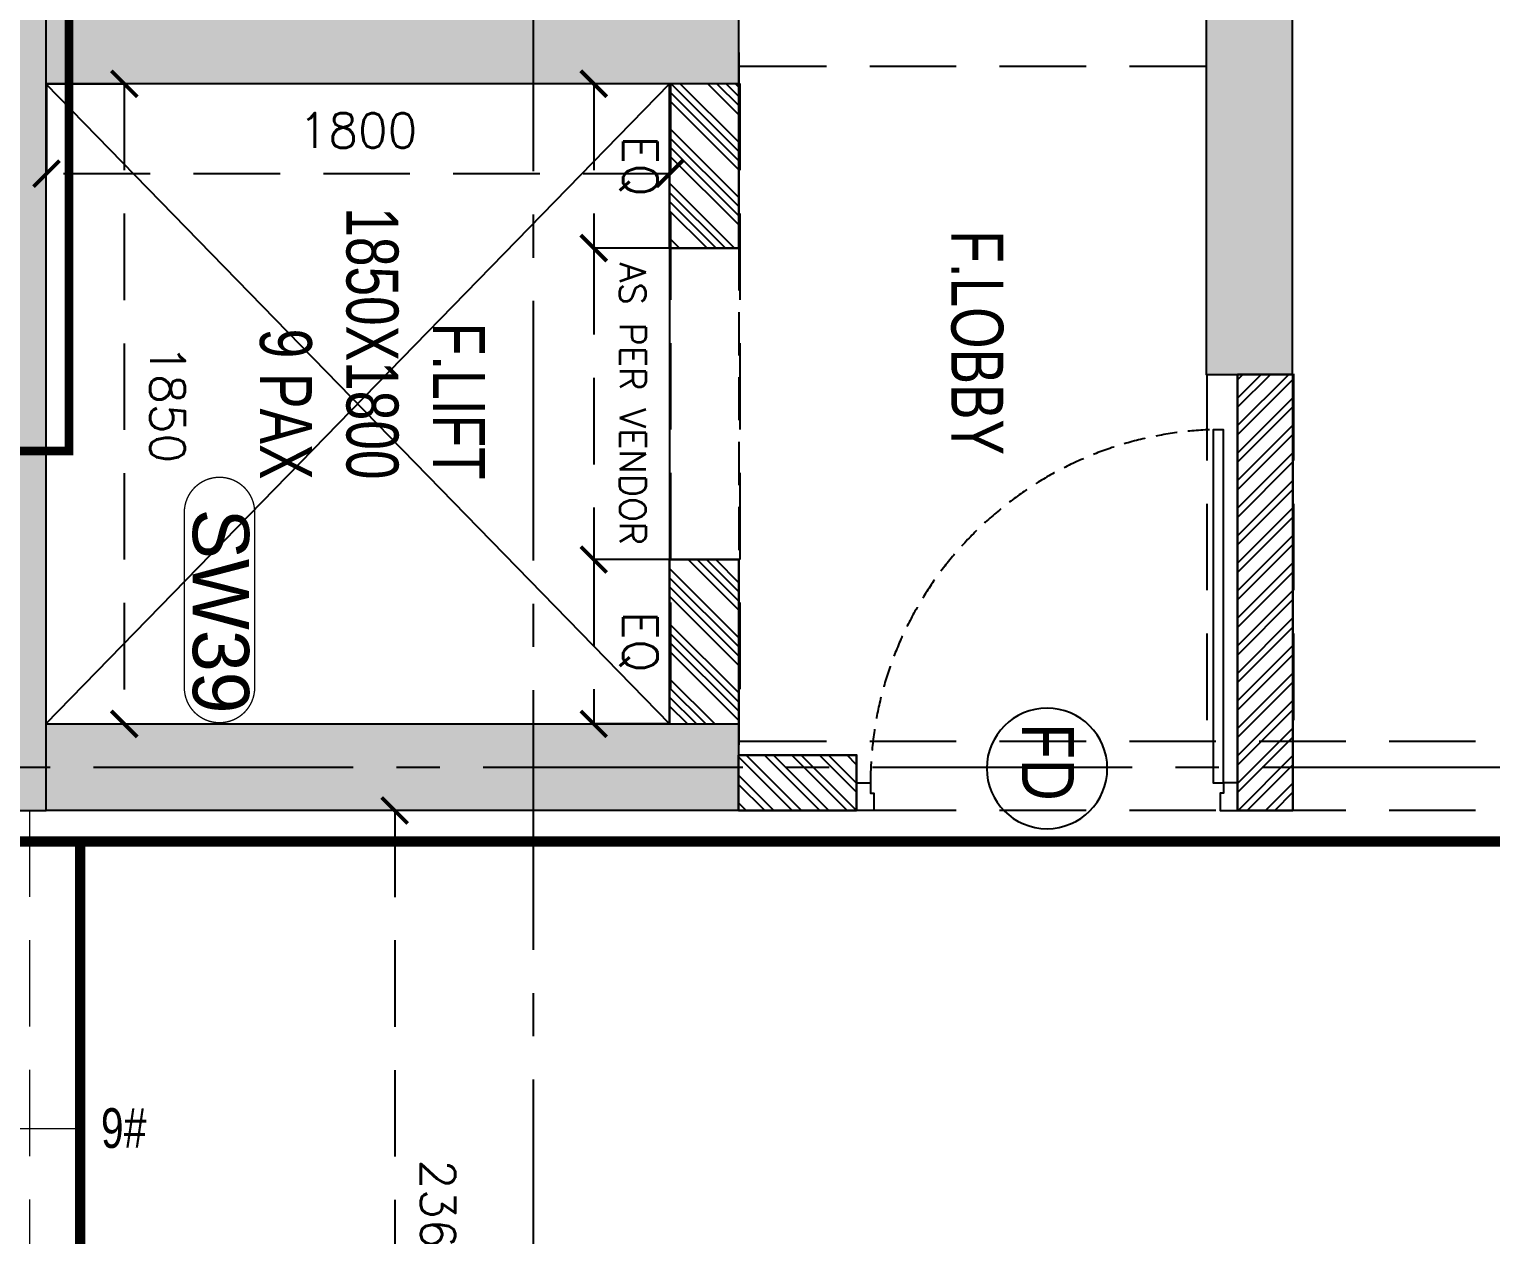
# Model space of a CAD drawing. Header units: millimetres. Extents: x -414464 to 1686, y -90036 to 108605.
# Drawn here: x -112215 to -107994, y -66091 to -62607 of the extents above; entities that cross this region are included whole.
import ezdxf
from ezdxf.enums import TextEntityAlignment as Align

# ---------------------------------------------------------------- set-up
doc = ezdxf.new("R2010")
doc.units = ezdxf.units.MM
doc.header["$LTSCALE"] = 1000
doc.header["$MEASUREMENT"] = 0
for name, pattern in [('$1$AUDIT_D_120904163729-0', [0]), ('$36$HIDDEN', [0.375, 0.25, -0.125]), ('AUDIT_D_120904163729-0', [0]), ('T8 - TYPICAL FLOOR CORE$1$( Hidden )', [0.375, 0.25, -0.125]), ('T8 - TYPICAL FLOOR CORE$1$HIDDEN', [0.375, 0.25, -0.125]), ('T8 - TYPICAL FLOOR CORE$1$T10-TYPICAL FLOOR CORE$0$HIDDEN', [0.375, 0.25, -0.125]), ('T8(T9 IS SIMILAR) - DIMENSION & TEXTING$1$( Hidden )', [0.375, 0.25, -0.125]), ('T8(T9 IS SIMILAR) - DIMENSION & TEXTING$1$AUDIT_D_120904163729-0', [0]), ('T8(T9 IS SIMILAR) - DIMENSION & TEXTING$1$T8_REFUGE COLUMNS$0$HIDDEN', [0.375, 0.25, -0.125]), ('T8(T9 IS SIMILAR)$1$$0$HIDDEN', [0.375, 0.25, -0.125]), ('T8(T9 IS SIMILAR)$1$HIDDEN', [0.375, 0.25, -0.125]), ('T8_REFUGE COLUMNS$1$CENTER2', [1.125, 0.75, -0.125, 0.125, -0.125])]:
    doc.linetypes.add(name, pattern=pattern)
doc.layers.get('0').update_dxf_attribs({"linetype": 'AUDIT_D_120904163729-0'})
for name, color, linetype in [('$0$A-HATCH -160', 251, '$1$AUDIT_D_120904163729-0'), ('$21$A-DIMENSIONS', 2, '$36$HIDDEN'), ('a-rcc', 3, 'Continuous'), ('T8 - TYPICAL FLOOR CORE$1$a-beam 2', 50, 'Continuous'), ('T8 - TYPICAL FLOOR CORE$1$A-DIMENSIONS', 2, 'T8 - TYPICAL FLOOR CORE$1$HIDDEN'), ('T8 - TYPICAL FLOOR CORE$1$A-DOOR-FULL', 2, 'Continuous'), ('T8 - TYPICAL FLOOR CORE$1$a-window-no', 125, 'Continuous'), ('T8 - TYPICAL FLOOR CORE$1$CUT-OUT', 49, 'Continuous'), ('T8 - TYPICAL FLOOR CORE$1$T10-TYPICAL FLOOR CORE$0$A-SLAB SUNK-AC LEDGES', 251, 'T8 - TYPICAL FLOOR CORE$1$T10-TYPICAL FLOOR CORE$0$HIDDEN'), ('T8(T9 IS SIMILAR) - DIMENSION & TEXTING$1$A-FIRE FIGHTING', 7, 'T8(T9 IS SIMILAR) - DIMENSION & TEXTING$1$AUDIT_D_120904163729-0'), ('T8(T9 IS SIMILAR)$1$$6$a-beam 2', 50, 'Continuous'), ('T8(T9 IS SIMILAR)$1$S-BEAM', 20, 'T8(T9 IS SIMILAR)$1$$0$HIDDEN'), ('T8_REFUGE COLUMNS$1$A-CENTERLINE', 193, 'T8_REFUGE COLUMNS$1$CENTER2'), ('T8_REFUGE COLUMNS$1$A-RCC COLS', 3, 'Continuous'), ('T8_TYPICAL COLUMNS$1$A-RCC COLS', 3, 'Continuous')]:
    doc.layers.add(name, color=color, linetype=linetype)
for name, color, linetype, lineweight in [('T8 - TYPICAL FLOOR CORE$0$a-Text', 4, 'Continuous', 0), ('T8 - TYPICAL FLOOR CORE$1$A-WALL- 160', 6, 'Continuous', 30), ('T8 - TYPICAL FLOOR CORE$1$D&W', 8, 'Continuous', 25), ('T8(T9 IS SIMILAR) - DIMENSION & TEXTING$1$R0-18-10-2014-T1-1st Podium Floor Plan$0$Text', 2, 'Continuous', 0), ('T8(T9 IS SIMILAR) - DIMENSION & TEXTING$1$U-IPD-WS-FIRE', 1, 'Continuous', 40), ('T8(T9 IS SIMILAR)$1$D&W', 8, 'Continuous', 25), ('T8(T9 IS SIMILAR)$1$SCPL BEAM', 191, 'T8(T9 IS SIMILAR)$1$$0$HIDDEN', 13), ('T8_REFUGE COLUMNS$1$A-COLUMN NO size reduce', 81, 'Continuous', 25)]:
    doc.layers.add(name, color=color, linetype=linetype, lineweight=lineweight)
doc.layers.add('T8_REFUGE COLUMNS$1$COL-HATCH', color=7, linetype='Continuous', lineweight=25, true_color=0xa3a3a3)
doc.styles.add('T8 - TYPICAL FLOOR CORE$0$ARIAL ARROW', font='swisscl.ttf')
doc.styles.add('T8 - TYPICAL FLOOR CORE$1$LODHA STANDERD', font='sanss___.ttf')
doc.styles.add('T8 - TYPICAL FLOOR CORE$1$Romans 1', font='romans.shx', dxfattribs={"height": 100})
doc.styles.add('T8(T9 IS SIMILAR) - DIMENSION & TEXTING$1$ARIAL ARROW', font='swisscl.ttf')
doc.styles.add('T8(T9 IS SIMILAR) - DIMENSION & TEXTING$1$Tahoma', font='tahoma.ttf')
doc.styles.add('T8_REFUGE COLUMNS$1$STANDARD', font='GOTHIC.TTF')
doc.dimstyles.new('T8 - TYPICAL FLOOR CORE$1$ALPINE S', dxfattribs={"dimscale": 0, "dimtxt": 100, "dimasz": 75, "dimexe": 0, "dimexo": 0, "dimgap": 75, "dimtad": 1, "dimdec": 0, "dimzin": 0, "dimdsep": 46, "dimtxsty": 'T8 - TYPICAL FLOOR CORE$1$Romans 1', "dimblk": 'T8 - TYPICAL FLOOR CORE$1$_ArchTick', "dimcen": 0.09, "dimclrd": 256, "dimclre": 256, "dimclrt": 7, "dimadec": 0, "dimazin": 0, "dimtfac": 1, "dimtdec": 0, "dimtofl": 0, "dimtmove": 1, "dimatfit": 0, "dimldrblk": 'T8 - TYPICAL FLOOR CORE$1$_Open90', "dimfxl": 1, "dimtolj": 1, "dimtzin": 0, "dimarcsym": 0})
doc.dimstyles.new('T8(T9 IS SIMILAR) - DIMENSION & TEXTING$1$SAMATA STD', dxfattribs={"dimtxt": 100, "dimasz": 50, "dimexe": 50, "dimexo": 50, "dimgap": 10, "dimtad": 0, "dimdec": 0, "dimrnd": 5, "dimzin": 0, "dimdsep": 46, "dimtxsty": 'T8(T9 IS SIMILAR) - DIMENSION & TEXTING$1$Tahoma', "dimblk": 'T8(T9 IS SIMILAR) - DIMENSION & TEXTING$1$_Origin2', "dimcen": -50, "dimdle": 50, "dimclrd": 7, "dimclre": 7, "dimclrt": 7, "dimadec": 0, "dimazin": 0, "dimtfac": 1, "dimtdec": 0, "dimtmove": 1, "dimatfit": 3, "dimfxl": 150, "dimtfill": 1, "dimtolj": 1, "dimtzin": 0, "dimlwd": -1, "dimlwe": -1, "dimarcsym": 0})

# ---------------------------------------------------------------- blocks, each defined once
blk = doc.blocks.new('T8_REFUGE COLUMNS')
at = {"layer": 'T8_REFUGE COLUMNS$1$COL-HATCH', "linetype": 'ByBlock'}
h = blk.add_hatch(color=256, dxfattribs=at)
h.dxf.hatch_style = 1
h.paths.add_polyline_path([(1196932.1, -5715624.9), (1203832.1, -5715624.9), (1203832.1, -5715374.9), (1196932.1, -5715374.9)])
h = blk.add_hatch(color=256, dxfattribs=at)
h.dxf.hatch_style = 1
h.paths.add_polyline_path([(1202742.1, -5716974.9), (1202992.1, -5716974.9), (1202992.1, -5718974.9), (1202742.1, -5718974.9)])
h = blk.add_hatch(color=256, dxfattribs=at)
h.dxf.hatch_style = 1
h.paths.add_polyline_path([(1204842.1, -5716974.9), (1205092.1, -5716974.9), (1205092.1, -5718974.9), (1204842.1, -5718974.9)])
h = blk.add_hatch(color=256, dxfattribs=at)
h.dxf.hatch_style = 1
h.paths.add_polyline_path([(1198907.1, -5719224.9), (1205092.1, -5719224.9), (1205092.1, -5718974.9), (1198907.1, -5718974.9)])
at = {"layer": 'T8_REFUGE COLUMNS$1$A-CENTERLINE'}
for p, q in [((1204967.1, -5719963), (1204967.1, -5698299.6)), ((1223494.9, -5717567.4), (1182495.9, -5717567.4))]:
    blk.add_line(p, q, dxfattribs=at)
at = {"layer": 'T8_REFUGE COLUMNS$1$A-COLUMN NO size reduce', "linetype": 'ByBlock', "const_width": 3.9}
blk.add_lwpolyline([(1204231, -5718575.7, -1), (1204231, -5718372.5), (1204737.1, -5718372.5, -1), (1204737.1, -5718575.7)], format="xyb", close=True, dxfattribs=at)
at = {"layer": 'T8_REFUGE COLUMNS$1$A-RCC COLS', "linetype": 'ByBlock'}
for points in [[(1196932.1, -5715624.9), (1203832.1, -5715624.9), (1203832.1, -5715374.9), (1196932.1, -5715374.9)], [(1202742.1, -5716974.9), (1202992.1, -5716974.9), (1202992.1, -5718974.9), (1202742.1, -5718974.9)], [(1204842.1, -5716974.9), (1205092.1, -5716974.9), (1205092.1, -5718974.9), (1204842.1, -5718974.9)], [(1198907.1, -5719224.9), (1205092.1, -5719224.9), (1205092.1, -5718974.9), (1198907.1, -5718974.9)]]:
    blk.add_lwpolyline(points, close=True, dxfattribs=at)
at = {"layer": 'T8_REFUGE COLUMNS$1$A-COLUMN NO size reduce', "linetype": 'ByBlock', "insert": (1204220.3, -5718388.7), "char_height": 162.5, "attachment_point": 1, "style": 'T8_REFUGE COLUMNS$1$STANDARD'}
blk.add_mtext_dynamic_manual_height_columns('SW39', width=444.685, gutter_width=500, heights=[0], dxfattribs=at)
blk = doc.blocks.new('T8_TYPICAL COLUMNS')
at = {"layer": 'T8_TYPICAL COLUMNS$1$A-RCC COLS', "linetype": 'ByBlock'}
blk.add_blockref('T8_REFUGE COLUMNS', (0, 0), dxfattribs=at)
blk = doc.blocks.new('*U4599')
for points in [[(0, 0), (0, 1020), (-30, 1020), (-30, 0)], [(40, 0), (0, 0), (0, -30), (-10, -30), (-10, -80), (40, -80)], [(-1060, 0), (-1020, 0), (-1020, -30), (-1010, -30), (-1010, -80), (-1060, -80)]]:
    blk.add_lwpolyline(points, close=True)
at = {"color": 0, "linetype": 'ByBlock', "ltscale": 0.25}
blk.add_arc((1.5, -0.6), 1021.5, 92.373, 179.9653, dxfattribs=at)
blk = doc.blocks.new('T8 - TYPICAL FLOOR CORE$1$WINDOW TAG')
at = {"layer": 'T8 - TYPICAL FLOOR CORE$1$a-window-no'}
blk.add_circle((0, 0), 174.1, dxfattribs=at)
at = {"layer": 'T8 - TYPICAL FLOOR CORE$1$a-window-no', "style": 'T8 - TYPICAL FLOOR CORE$1$LODHA STANDERD'}
blk.add_attdef('WINDOW', text='', height=150, dxfattribs=at).set_placement((11.3, 2.8), align=Align.MIDDLE_CENTER)
blk = doc.blocks.new('T8 - TYPICAL FLOOR CORE$1$_ArchTick')
at = {"color": 0, "linetype": 'ByBlock', "const_width": 0.15}
blk.add_lwpolyline([(-0.5, -0.5), (0.5, 0.5)], dxfattribs=at)
blk = doc.blocks.new('*D4662')
at = {"layer": 'T8 - TYPICAL FLOOR CORE$1$A-DIMENSIONS', "linetype": 'T8 - TYPICAL FLOOR CORE$1$HIDDEN', "lineweight": -2, "transparency": 16777216}
for p, q in [((1202992.4, -5718974), (1202992.4, -5718749.2)), ((1204842.2, -5718975.6), (1204842.2, -5718749.2))]:
    blk.add_line(p, q, dxfattribs=at)
at = {"layer": 'T8 - TYPICAL FLOOR CORE$1$A-DIMENSIONS', "lineweight": -2, "transparency": 16777216}
blk.add_line((1202992.4, -5718749.2), (1204842.2, -5718749.2), dxfattribs=at)
at = {"layer": 'T8 - TYPICAL FLOOR CORE$1$A-DIMENSIONS', "linetype": 'ByBlock', "lineweight": -2, "transparency": 16777216, "xscale": 75, "yscale": 75, "zscale": 75, "rotation": 180}
blk.add_blockref('T8 - TYPICAL FLOOR CORE$1$_ArchTick', (1202992.4, -5718749.2), dxfattribs=at)
at = {"layer": 'T8 - TYPICAL FLOOR CORE$1$A-DIMENSIONS', "linetype": 'ByBlock', "lineweight": -2, "transparency": 16777216, "xscale": 75, "yscale": 75, "zscale": 75}
blk.add_blockref('T8 - TYPICAL FLOOR CORE$1$_ArchTick', (1204842.2, -5718749.2), dxfattribs=at)
at = {"layer": 'T8 - TYPICAL FLOOR CORE$1$A-DIMENSIONS', "color": 7, "linetype": 'ByBlock', "transparency": 16777216, "insert": (1203917.3, -5718624.2), "char_height": 100, "attachment_point": 5, "style": 'T8 - TYPICAL FLOOR CORE$1$Romans 1'}
blk.add_mtext('\\A1;1850', dxfattribs=at)
blk = doc.blocks.new('T8 - TYPICAL FLOOR CORE$1$_Open90')
at = {"color": 0, "linetype": 'ByBlock', "lineweight": -2}
for p, q in [((0, 0), (-1, 0)), ((-0.5, 0.5), (0, 0)), ((0, 0), (-0.5, -0.5))]:
    blk.add_line(p, q, dxfattribs=at)
blk = doc.blocks.new('*D4663')
at = {"layer": 'T8 - TYPICAL FLOOR CORE$1$A-DIMENSIONS', "linetype": 'T8 - TYPICAL FLOOR CORE$1$HIDDEN', "lineweight": -2, "transparency": 16777216}
for p, q in [((1202992.4, -5717174.2), (1203252.1, -5717174.2)), ((1202993.8, -5718974), (1203252.1, -5718974))]:
    blk.add_line(p, q, dxfattribs=at)
at = {"layer": 'T8 - TYPICAL FLOOR CORE$1$A-DIMENSIONS', "lineweight": -2, "transparency": 16777216}
blk.add_line((1203252.1, -5717174.2), (1203252.1, -5718974), dxfattribs=at)
at = {"layer": 'T8 - TYPICAL FLOOR CORE$1$A-DIMENSIONS', "linetype": 'ByBlock', "lineweight": -2, "transparency": 16777216, "xscale": 75, "yscale": 75, "zscale": 75}
for p, rotation in [((1203252.1, -5717174.2), 90), ((1203252.1, -5718974), 270)]:
    blk.add_blockref('T8 - TYPICAL FLOOR CORE$1$_ArchTick', p, dxfattribs=dict(at, rotation=rotation))
at = {"layer": 'T8 - TYPICAL FLOOR CORE$1$A-DIMENSIONS', "color": 7, "linetype": 'ByBlock', "transparency": 16777216, "insert": (1203127.1, -5718074.1), "char_height": 100, "attachment_point": 5, "rotation": 90, "style": 'T8 - TYPICAL FLOOR CORE$1$Romans 1'}
blk.add_mtext('\\A1;1800', dxfattribs=at)
blk = doc.blocks.new('*D4669')
at = {"layer": 'T8 - TYPICAL FLOOR CORE$1$A-DIMENSIONS', "linetype": 'T8 - TYPICAL FLOOR CORE$1$HIDDEN', "lineweight": -2, "transparency": 16777216}
for p, q in [((1205092.4, -5717855.7), (1205092.4, -5717968.1)), ((1207452.3, -5718258.1), (1207452.3, -5717968.1))]:
    blk.add_line(p, q, dxfattribs=at)
at = {"layer": 'T8 - TYPICAL FLOOR CORE$1$A-DIMENSIONS', "lineweight": -2, "transparency": 16777216}
blk.add_line((1205092.4, -5717968.1), (1207452.3, -5717968.1), dxfattribs=at)
at = {"layer": 'T8 - TYPICAL FLOOR CORE$1$A-DIMENSIONS', "linetype": 'ByBlock', "lineweight": -2, "transparency": 16777216, "xscale": 75, "yscale": 75, "zscale": 75, "rotation": 180}
blk.add_blockref('T8 - TYPICAL FLOOR CORE$1$_ArchTick', (1205092.4, -5717968.1), dxfattribs=at)
at = {"layer": 'T8 - TYPICAL FLOOR CORE$1$A-DIMENSIONS', "linetype": 'ByBlock', "lineweight": -2, "transparency": 16777216, "xscale": 75, "yscale": 75, "zscale": 75}
blk.add_blockref('T8 - TYPICAL FLOOR CORE$1$_ArchTick', (1207452.3, -5717968.1), dxfattribs=at)
at = {"layer": 'T8 - TYPICAL FLOOR CORE$1$A-DIMENSIONS', "color": 7, "linetype": 'ByBlock', "transparency": 16777216, "insert": (1206272.3, -5717843.1), "char_height": 100, "attachment_point": 5, "style": 'T8 - TYPICAL FLOOR CORE$1$Romans 1'}
blk.add_mtext('\\A1;2360', dxfattribs=at)
blk = doc.blocks.new('*D4632')
at = {"layer": 'T8 - TYPICAL FLOOR CORE$1$A-DIMENSIONS', "linetype": 'T8 - TYPICAL FLOOR CORE$1$HIDDEN', "lineweight": -2, "transparency": 16777216}
for p, q in [((1203467.2, -5717024), (1203467.2, -5717393.2)), ((1204367.2, -5717024), (1204367.2, -5717393.2))]:
    blk.add_line(p, q, dxfattribs=at)
at = {"layer": 'T8 - TYPICAL FLOOR CORE$1$A-DIMENSIONS', "lineweight": -2, "transparency": 16777216}
blk.add_line((1203467.2, -5717393.2), (1204367.2, -5717393.2), dxfattribs=at)
at = {"layer": 'T8 - TYPICAL FLOOR CORE$1$A-DIMENSIONS', "linetype": 'ByBlock', "lineweight": -2, "transparency": 16777216, "xscale": 75, "yscale": 75, "zscale": 75, "rotation": 180}
blk.add_blockref('T8 - TYPICAL FLOOR CORE$1$_ArchTick', (1203467.2, -5717393.2), dxfattribs=at)
at = {"layer": 'T8 - TYPICAL FLOOR CORE$1$A-DIMENSIONS', "linetype": 'ByBlock', "lineweight": -2, "transparency": 16777216, "xscale": 75, "yscale": 75, "zscale": 75}
blk.add_blockref('T8 - TYPICAL FLOOR CORE$1$_ArchTick', (1204367.2, -5717393.2), dxfattribs=at)
at = {"layer": 'T8 - TYPICAL FLOOR CORE$1$A-DIMENSIONS', "color": 7, "linetype": 'ByBlock', "transparency": 16777216, "insert": (1203917.2, -5717280.7), "char_height": 100, "attachment_point": 5, "style": 'T8 - TYPICAL FLOOR CORE$1$Romans 1'}
blk.add_mtext('\\A1;{\\H0.75x;AS PER VENDOR}', dxfattribs=at)
blk = doc.blocks.new('*D4636')
at = {"layer": 'T8 - TYPICAL FLOOR CORE$1$A-DIMENSIONS', "linetype": 'T8 - TYPICAL FLOOR CORE$1$HIDDEN', "lineweight": -2, "transparency": 16777216}
for p, q in [((1204367.2, -5717174), (1204367.2, -5717393.2)), ((1204842.1, -5717174), (1204842.1, -5717393.2))]:
    blk.add_line(p, q, dxfattribs=at)
at = {"layer": 'T8 - TYPICAL FLOOR CORE$1$A-DIMENSIONS', "lineweight": -2, "transparency": 16777216}
blk.add_line((1204367.2, -5717393.2), (1204842.1, -5717393.2), dxfattribs=at)
at = {"layer": 'T8 - TYPICAL FLOOR CORE$1$A-DIMENSIONS', "linetype": 'ByBlock', "lineweight": -2, "transparency": 16777216, "xscale": 75, "yscale": 75, "zscale": 75, "rotation": 180}
blk.add_blockref('T8 - TYPICAL FLOOR CORE$1$_ArchTick', (1204367.2, -5717393.2), dxfattribs=at)
at = {"layer": 'T8 - TYPICAL FLOOR CORE$1$A-DIMENSIONS', "linetype": 'ByBlock', "lineweight": -2, "transparency": 16777216, "xscale": 75, "yscale": 75, "zscale": 75}
blk.add_blockref('T8 - TYPICAL FLOOR CORE$1$_ArchTick', (1204842.1, -5717393.2), dxfattribs=at)
at = {"layer": 'T8 - TYPICAL FLOOR CORE$1$A-DIMENSIONS', "color": 7, "linetype": 'ByBlock', "transparency": 16777216, "insert": (1204604.7, -5717263.4), "char_height": 100, "attachment_point": 5, "style": 'T8 - TYPICAL FLOOR CORE$1$Romans 1'}
blk.add_mtext('\\A1;EQ', dxfattribs=at)
blk = doc.blocks.new('*D4642')
at = {"layer": 'T8 - TYPICAL FLOOR CORE$1$A-DIMENSIONS', "linetype": 'T8 - TYPICAL FLOOR CORE$1$HIDDEN', "lineweight": -2, "transparency": 16777216}
for p, q in [((1202992.4, -5717174.2), (1202992.4, -5717393.2)), ((1203467.2, -5717174.1), (1203467.2, -5717393.2))]:
    blk.add_line(p, q, dxfattribs=at)
at = {"layer": 'T8 - TYPICAL FLOOR CORE$1$A-DIMENSIONS', "lineweight": -2, "transparency": 16777216}
blk.add_line((1202992.4, -5717393.2), (1203467.2, -5717393.2), dxfattribs=at)
at = {"layer": 'T8 - TYPICAL FLOOR CORE$1$A-DIMENSIONS', "linetype": 'ByBlock', "lineweight": -2, "transparency": 16777216, "xscale": 75, "yscale": 75, "zscale": 75, "rotation": 180}
blk.add_blockref('T8 - TYPICAL FLOOR CORE$1$_ArchTick', (1202992.4, -5717393.2), dxfattribs=at)
at = {"layer": 'T8 - TYPICAL FLOOR CORE$1$A-DIMENSIONS', "linetype": 'ByBlock', "lineweight": -2, "transparency": 16777216, "xscale": 75, "yscale": 75, "zscale": 75}
blk.add_blockref('T8 - TYPICAL FLOOR CORE$1$_ArchTick', (1203467.2, -5717393.2), dxfattribs=at)
at = {"layer": 'T8 - TYPICAL FLOOR CORE$1$A-DIMENSIONS', "color": 7, "linetype": 'ByBlock', "transparency": 16777216, "insert": (1203229.8, -5717263.4), "char_height": 100, "attachment_point": 5, "style": 'T8 - TYPICAL FLOOR CORE$1$Romans 1'}
blk.add_mtext('\\A1;EQ', dxfattribs=at)
blk = doc.blocks.new('T8(T9 IS SIMILAR) - DIMENSION & TEXTING$1$A$C7A147FD6')
at = {"layer": 'T8(T9 IS SIMILAR) - DIMENSION & TEXTING$1$U-IPD-WS-FIRE', "color": 92, "linetype": 'T8(T9 IS SIMILAR) - DIMENSION & TEXTING$1$( Hidden )', "ltscale": 2, "true_color": 0x00d200, "const_width": 30, "elevation": -0.6}
blk.add_lwpolyline([(-2270, 1112.5), (-2270, -5317.1), (-2707.8, -5317.1), (-2707.8, -6277.1), (-6234.7, -6277.1), (-6230.8, -9339.3), (-8033.7, -9339.3), (-8033.7, -11094.6), (-7863, -11096.2)], dxfattribs=at)
at = {"layer": 'T8(T9 IS SIMILAR) - DIMENSION & TEXTING$1$U-IPD-WS-FIRE', "color": 223, "linetype": 'T8(T9 IS SIMILAR) - DIMENSION & TEXTING$1$( Hidden )', "ltscale": 2, "true_color": 0xbd59b9, "const_width": 30, "elevation": -0.6}
blk.add_lwpolyline([(-2270, -3502.5), (-90.5, -3502.5), (-90.4, -5317.1), (347.4, -5317), (347.5, -6277.1), (3874.3, -6276.8), (3870.6, -9339), (5673.5, -9338.8), (5673.6, -11094.1), (5502.9, -11095.8)], dxfattribs=at)
blk = doc.blocks.new('T8(T9 IS SIMILAR) - DIMENSION & TEXTING$1$_Origin2')
at = {"color": 0, "linetype": 'ByBlock', "lineweight": -2}
blk.add_line((-0.5, 0), (-1, 0), dxfattribs=at)
for radius in [0.5, 0.25]:
    blk.add_circle((0, 0), radius, dxfattribs=at)
blk = doc.blocks.new('T8 - TYPICAL FLOOR CORE')
at = {"layer": 'T8 - TYPICAL FLOOR CORE$1$T10-TYPICAL FLOOR CORE$0$A-SLAB SUNK-AC LEDGES', "linetype": 'ByBlock'}
h = blk.add_hatch(dxfattribs=at)
h.set_pattern_fill('ANSI34', color=256, scale=150)
h.paths.add_polyline_path([(1207452.3, -5713624), (1207652.3, -5713624), (1207652.3, -5713122.9), (1207452.3, -5713122.9)])
h.paths.add_polyline_path([(1207452.3, -5712222.9), (1207652.3, -5712222.9), (1207652.3, -5711724), (1207452.3, -5711724)])
h.paths.add_polyline_path([(1200292.4, -5712999.6), (1200917.4, -5712999.6), (1200917.4, -5712799.6), (1200292.4, -5712799.6)])
h.paths.add_polyline_path([(1201817.4, -5712999.6), (1203317.4, -5712999.6), (1203317.4, -5712799.6), (1201817.4, -5712799.6)])
h.paths.add_polyline_path([(1204217.4, -5712999.6), (1204842.3, -5712999.6), (1204842.3, -5712799.6), (1204217.4, -5712799.6)])
h.paths.add_polyline_path([(1204367.2, -5717174), (1204842.2, -5717174), (1204842.2, -5716974), (1204367.2, -5716974)])
h.paths.add_polyline_path([(1202992.1, -5717174), (1203467.2, -5717174), (1203467.2, -5716974), (1202992.1, -5716974)])
h = blk.add_hatch(dxfattribs=at)
h.set_pattern_fill('ANSI32', color=256, scale=150, angle=90)
h.set_pattern_definition([(135, (-4511541.844, -6920466.21), (-39.77475644, -39.77475644), []), (135, (-4511541.844, -6920439.695), (-39.77475644, -39.77475644), [])])
h.paths.add_polyline_path([(1205092.2, -5715374), (1203832.2, -5715374), (1203832.2, -5715534), (1205092.2, -5715534)])
h = blk.add_hatch(dxfattribs=at)
h.set_pattern_fill('ANSI32', color=256, scale=150)
h.paths.add_polyline_path([(1205092.2, -5716974.9), (1205092.2, -5716634), (1204932.2, -5716634), (1204932.2, -5716974.9)])
at = {"layer": 'T8 - TYPICAL FLOOR CORE$1$a-beam 2', "color": 8, "linetype": 'T8 - TYPICAL FLOOR CORE$1$( Hidden )', "ltscale": 0.5}
blk.add_line((1202902.2, -5716974), (1204932.2, -5716974), dxfattribs=at)
at = {"layer": 'T8 - TYPICAL FLOOR CORE$1$A-WALL- 160', "linetype": 'ByBlock'}
for p, q in [((1203467.2, -5716974, 0.7), (1202992.2, -5716974, 0.7)), ((1203467.2, -5717174), (1203467.2, -5716974, 0.7)), ((1204842.2, -5716974, 0.7), (1204367.2, -5716974, 0.7)), ((1204367.2, -5717174), (1204367.2, -5716974, 0.7)), ((1203467.2, -5717174), (1202992.2, -5717174)), ((1204842.2, -5717174), (1204367.2, -5717174))]:
    blk.add_line(p, q, dxfattribs=at)
for points in [[(1205092.2, -5715374), (1203832.2, -5715374), (1203832.2, -5715534), (1205092.2, -5715534)], [(1205092.2, -5716974.9), (1205092.2, -5716634), (1204932.2, -5716634), (1204932.2, -5716974.9)]]:
    blk.add_lwpolyline(points, close=True, dxfattribs=at)
at = {"layer": 'T8 - TYPICAL FLOOR CORE$1$CUT-OUT'}
for p, q in [((1202992.2, -5718975.6), (1204842.3, -5717174)), ((1204842.2, -5718975.6), (1202992.2, -5717174))]:
    blk.add_line(p, q, dxfattribs=at)
at = {"layer": 'T8 - TYPICAL FLOOR CORE$1$D&W', "linetype": 'ByBlock'}
blk.add_line((1203467.2, -5717174), (1204367.2, -5717174), dxfattribs=at)
at = {"layer": 'T8 - TYPICAL FLOOR CORE$1$A-DOOR-FULL', "linetype": 'T8 - TYPICAL FLOOR CORE$1$HIDDEN', "rotation": 90}
blk.add_blockref('*U4599', (1205012.2, -5715574), dxfattribs=at)
at = {"layer": 'T8 - TYPICAL FLOOR CORE$1$a-window-no'}
ref = blk.add_blockref('T8 - TYPICAL FLOOR CORE$1$WINDOW TAG', (1204970.8, -5716084.1), dxfattribs=dict(at, xscale=-1))
ref.add_attrib('WINDOW', 'FD', dxfattribs={"height": 150, "style": 'T8 - TYPICAL FLOOR CORE$1$LODHA STANDERD', "width": 0.8}).set_placement((1204952.4, -5716081.3), align=Align.MIDDLE_CENTER)
at = {"layer": 'T8 - TYPICAL FLOOR CORE$0$a-Text', "linetype": 'ByBlock', "char_height": 150, "attachment_point": 9, "style": 'T8 - TYPICAL FLOOR CORE$0$ARIAL ARROW'}
for s, insert, width in [('F.LOBBY', (1204065, -5716362.6), 821.633), ('F.LIFT\\P1850X1800\\P9 PAX', (1204135.8, -5718359.5), 438.696)]:
    blk.add_mtext(s, dxfattribs=dict(at, insert=insert, width=width))
at = {"layer": 'T8 - TYPICAL FLOOR CORE$1$A-DIMENSIONS', "linetype": 'ByBlock'}
dim = blk.add_linear_dim(base=(1204367.2, -5717393.2, 0.7), p1=(1203467.2, -5717024, 0.7), p2=(1204367.2, -5717024, 0.7), text='{\\H0.75x;AS PER VENDOR}', dimstyle='T8 - TYPICAL FLOOR CORE$1$ALPINE S', override={"dimscale": 1, "dimfxl": 5, "dimarcsym": 1}, dxfattribs=at)
dim.commit()
dim.dimension.update_dxf_attribs({"geometry": '*D4632', "text_midpoint": (1203917.2, -5717393.2, 0.7), "dimtype": 128})
dim = blk.add_linear_dim(base=(1203252.1, -5718974), p1=(1202992.4, -5717174.2), p2=(1202993.8, -5718974), angle=90, dimstyle='T8 - TYPICAL FLOOR CORE$1$ALPINE S', override={"dimscale": 1, "dimfxl": 5, "dimarcsym": 1}, dxfattribs=at)
dim.commit()
dim.dimension.update_dxf_attribs({"geometry": '*D4663', "text_midpoint": (1203127.1, -5718074.1)})
for base, p1, p2, picture, middle in [((1203467.2, -5717393.2), (1202992.4, -5717174.2), (1203467.2, -5717174.1, 0), '*D4642', (1203229.8, -5717263.4)), ((1204842.1, -5717393.2), (1204367.2, -5717174), (1204842.1, -5717174), '*D4636', (1204604.7, -5717263.4))]:
    dim = blk.add_linear_dim(base=base, p1=p1, p2=p2, text='EQ', dimstyle='T8 - TYPICAL FLOOR CORE$1$ALPINE S', override={"dimscale": 1, "dimfxl": 5, "dimarcsym": 1}, dxfattribs=at)
    dim.commit()
    dim.dimension.update_dxf_attribs({"geometry": picture, "text_midpoint": middle})
for base, p1, p2, picture, middle in [((1207452.3, -5717968.1), (1205092.4, -5717855.7), (1207452.3, -5718258.1), '*D4669', (1206272.3, -5717843.1)), ((1204842.2, -5718749.2), (1202992.4, -5718974), (1204842.2, -5718975.6), '*D4662', (1203917.3, -5718624.2))]:
    dim = blk.add_linear_dim(base=base, p1=p1, p2=p2, dimstyle='T8 - TYPICAL FLOOR CORE$1$ALPINE S', override={"dimscale": 1, "dimfxl": 5, "dimarcsym": 1}, dxfattribs=at)
    dim.commit()
    dim.dimension.update_dxf_attribs({"geometry": picture, "text_midpoint": middle})
blk = doc.blocks.new('T8(T9 IS SIMILAR) - DIMENSION & TEXTING')
at = {"color": 4, "linetype": 'T8(T9 IS SIMILAR) - DIMENSION & TEXTING$1$T8_REFUGE COLUMNS$0$HIDDEN', "ltscale": 5, "const_width": 25, "elevation": 0.1}
blk.add_lwpolyline([(1204053.5, -5721233.6), (1204053.5, -5718908.5), (1201614.3, -5718908.5), (1201614.3, -5714798.3)], dxfattribs=at)
at = {"layer": 'T8(T9 IS SIMILAR) - DIMENSION & TEXTING$1$A-FIRE FIGHTING', "linetype": 'ByBlock'}
blk.add_blockref('T8(T9 IS SIMILAR) - DIMENSION & TEXTING$1$A$C7A147FD6', (1207452.3, -5715374), dxfattribs=at)
at = {"layer": 'T8(T9 IS SIMILAR) - DIMENSION & TEXTING$1$R0-18-10-2014-T1-1st Podium Floor Plan$0$Text', "insert": (1206067.4, -5718685.4), "char_height": 114.75, "width": 251.09, "attachment_point": 1, "rotation": 270, "style": 'T8(T9 IS SIMILAR) - DIMENSION & TEXTING$1$ARIAL ARROW'}
blk.add_mtext('#6', dxfattribs=at)
at = {"layer": 'T8(T9 IS SIMILAR) - DIMENSION & TEXTING$1$R0-18-10-2014-T1-1st Podium Floor Plan$0$Text'}
blk.add_leader([(1206011.2, -5719159.3, 0.7), (1206011.3, -5718909.2, 0.7), (1206011.2, -5718880.4, 0.7)], dimstyle='T8(T9 IS SIMILAR) - DIMENSION & TEXTING$1$SAMATA STD', override={"dimasz": 100, "dimclrd": 2, "dimfxlon": 1, "dimarcsym": 1}, dxfattribs=at)
blk = doc.blocks.new('T8(T9 IS SIMILAR)')
at = {"layer": 'T8(T9 IS SIMILAR)$1$D&W', "linetype": 'ByBlock'}
blk.add_blockref('T8 - TYPICAL FLOOR CORE', (0, 0), dxfattribs=at)
blk.add_blockref('T8_TYPICAL COLUMNS', (0, 0), dxfattribs=at)
at = {"layer": 'T8(T9 IS SIMILAR)$1$$6$a-beam 2', "linetype": 'ByBlock'}
blk.add_blockref('T8(T9 IS SIMILAR) - DIMENSION & TEXTING', (0, 0), dxfattribs=at)
at = {"layer": 'T8(T9 IS SIMILAR)$1$S-BEAM'}
for p, q in [((1204891.7, -5716971.2, -0.2), (1204891.7, -5712999.1)), ((1205091.7, -5716971.2, -0.1), (1205091.7, -5712999.1)), ((1203830.9, -5715372.5, -0.2), (1204891.7, -5715372.5, 0)), ((1202941.7, -5716971.1, -0.1), (1202941.7, -5715622.5, -0.2)), ((1203831, -5715622.5, -0.2), (1204891.7, -5715622.5, 0)), ((1202991.7, -5716971.2, -0.2), (1204841.7, -5716971.2, -0.2)), ((1202991.7, -5717171.2, -0.2), (1204841.7, -5717171.2, -0.2))]:
    blk.add_line(p, q, dxfattribs=at)
at = {"layer": 'T8(T9 IS SIMILAR)$1$SCPL BEAM', "linetype": 'T8(T9 IS SIMILAR)$1$HIDDEN'}
blk.add_line((1205091.8, -5719022.5, 0), (1207451.9, -5719022.5, 0), dxfattribs=at)
blk = doc.blocks.new('A$C48506478')
at = {"layer": '$21$A-DIMENSIONS', "linetype": 'ByBlock'}
blk.add_blockref('T8(T9 IS SIMILAR)', (-1195542.6, 5727884.6), dxfattribs=at)
at = {"layer": '$0$A-HATCH -160', "linetype": 'ByBlock'}
blk.add_blockref('T8(T9 IS SIMILAR) - DIMENSION & TEXTING', (-1195542.6, 5727884.6), dxfattribs=at)

msp = doc.modelspace()

# ---------------------------------------------------------------- block references
at = {"layer": 'a-rcc', "linetype": 'ByBlock', "rotation": 270}
msp.add_blockref('A$C48506478', (-121076, -55315.3, 0), dxfattribs=at)

doc.saveas('drawing.dxf')
